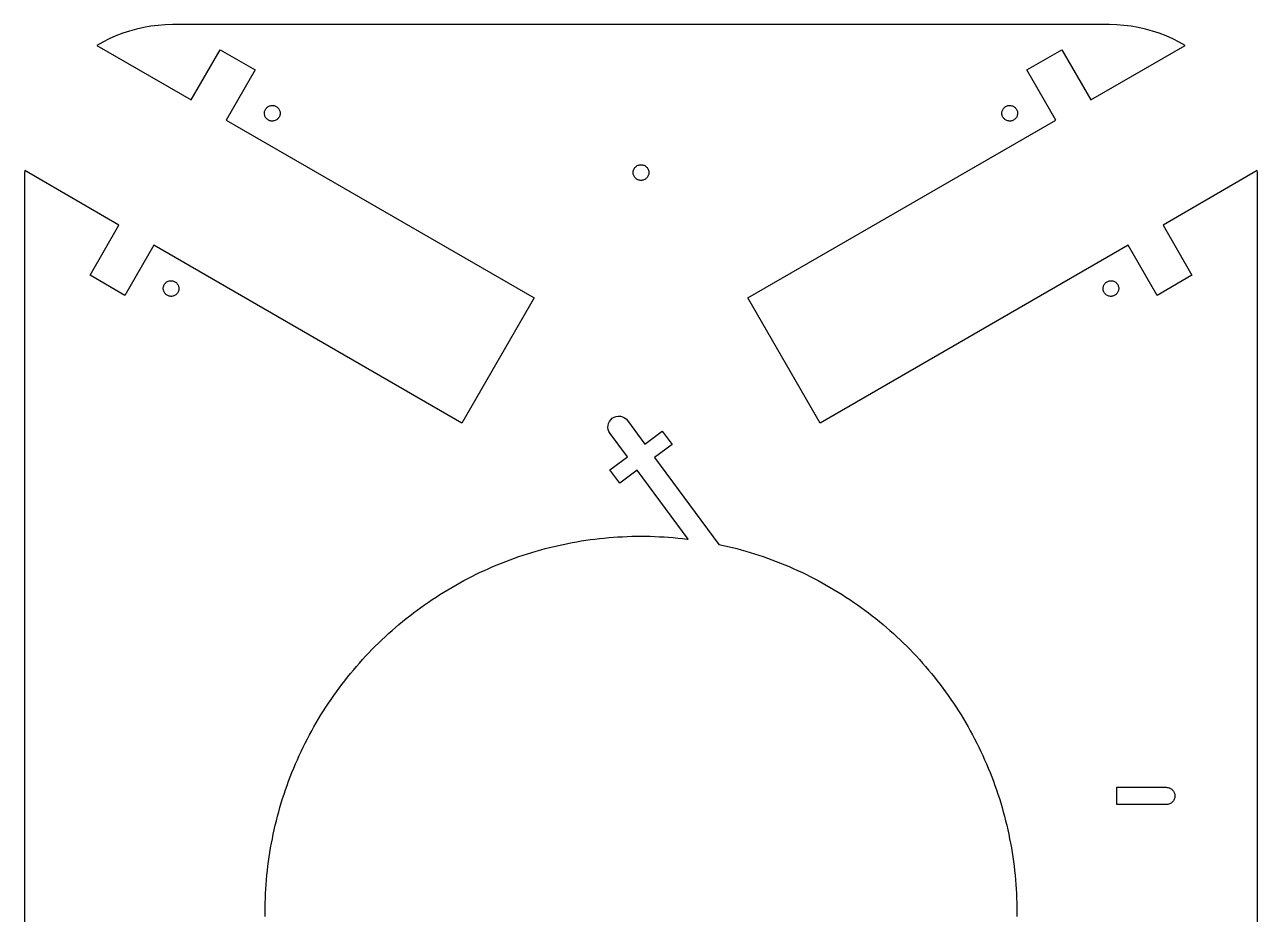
# Model space of a CAD drawing. Header units: metres. Extents: x -125 to 125, y -180 to 180.
# Drawn here: x -125 to 125, y -0.5 to 180 of the extents above; entities that cross this region are included whole.
import ezdxf

# ---------------------------------------------------------------- set-up
doc = ezdxf.new("R2010")
doc.units = ezdxf.units.M

msp = doc.modelspace()

# ---------------------------------------------------------------- linework, layer by layer
for p, q in [((-95, 180), (-96.472, 179.964)), ((95, 180), (-95, 180)), ((96.472, 179.964), (95, 180)), ((-106.481, 177.716), (-107.827, 177.12)), ((-105.107, 178.246), (-106.481, 177.716)), ((-103.709, 178.708), (-105.107, 178.246)), ((-102.289, 179.101), (-103.709, 178.708)), ((-100.853, 179.424), (-102.289, 179.101)), ((-99.4019, 179.675), (-100.853, 179.424)), ((-97.9405, 179.856), (-99.4019, 179.675)), ((-96.472, 179.964), (-97.9405, 179.856)), ((97.9405, 179.856), (96.472, 179.964)), ((99.4019, 179.675), (97.9405, 179.856)), ((100.853, 179.424), (99.4019, 179.675)), ((102.289, 179.101), (100.853, 179.424)), ((103.709, 178.708), (102.289, 179.101)), ((105.107, 178.246), (103.709, 178.708)), ((106.481, 177.716), (105.107, 178.246)), ((107.827, 177.12), (106.481, 177.716)), ((-109.142, 176.458), (-110.345, 175.776)), ((-110.345, 175.776), (-91.2214, 164.735)), ((-107.827, 177.12), (-109.142, 176.458)), ((91.2214, 164.735), (110.345, 175.776)), ((109.142, 176.458), (107.827, 177.12)), ((110.345, 175.776), (109.142, 176.458)), ((-91.2214, 164.735), (-85.3464, 174.911)), ((-85.3464, 174.911), (-78.2536, 170.816)), ((78.2536, 170.816), (85.3464, 174.911)), ((85.3464, 174.911), (91.2214, 164.735)), ((-78.2536, 170.816), (-84.1286, 160.64)), ((84.1286, 160.64), (78.2536, 170.816)), ((-76.3242, 162.386), (-76.2815, 162.535)), ((-76.2815, 162.535), (-76.2242, 162.68)), ((-76.2242, 162.68), (-76.153, 162.819)), ((-76.153, 162.819), (-76.0686, 162.95)), ((-76.0686, 162.95), (-75.9718, 163.072)), ((-75.9718, 163.072), (-75.8634, 163.184)), ((-75.8634, 163.184), (-75.7446, 163.285)), ((-75.7446, 163.285), (-75.6165, 163.373)), ((-75.6165, 163.373), (-75.4803, 163.449)), ((-75.4803, 163.449), (-75.3374, 163.511)), ((-75.3374, 163.511), (-75.1891, 163.559)), ((-75.1891, 163.559), (-75.0368, 163.591)), ((-75.0368, 163.591), (-74.882, 163.609)), ((-74.882, 163.609), (-74.7263, 163.612)), ((-74.7263, 163.612), (-74.571, 163.599)), ((-74.571, 163.599), (-74.4177, 163.571)), ((-74.4177, 163.571), (-74.2679, 163.528)), ((-74.2679, 163.528), (-74.123, 163.471)), ((-74.123, 163.471), (-73.9845, 163.4)), ((-73.9845, 163.4), (-73.8535, 163.316)), ((-73.8535, 163.316), (-73.7315, 163.219)), ((-73.7315, 163.219), (-73.6195, 163.11)), ((-73.6195, 163.11), (-73.5188, 162.992)), ((-73.5188, 162.992), (-73.4301, 162.863)), ((-73.4301, 162.863), (-73.3544, 162.727)), ((-73.3544, 162.727), (-73.2925, 162.584)), ((-73.2925, 162.584), (-73.2448, 162.436)), ((73.2448, 162.436), (73.2925, 162.584)), ((73.2925, 162.584), (73.3544, 162.727)), ((73.3544, 162.727), (73.4301, 162.863)), ((73.4301, 162.863), (73.5188, 162.992)), ((73.5188, 162.992), (73.6195, 163.11)), ((73.6195, 163.11), (73.7315, 163.219)), ((73.7315, 163.219), (73.8535, 163.316)), ((73.8535, 163.316), (73.9845, 163.4)), ((73.9845, 163.4), (74.123, 163.471)), ((74.123, 163.471), (74.2679, 163.528)), ((74.2679, 163.528), (74.4177, 163.571)), ((74.4177, 163.571), (74.571, 163.599)), ((74.571, 163.599), (74.7263, 163.612)), ((74.7263, 163.612), (74.882, 163.609)), ((74.882, 163.609), (75.0368, 163.591)), ((75.0368, 163.591), (75.1891, 163.559)), ((75.1891, 163.559), (75.3374, 163.511)), ((75.3374, 163.511), (75.4803, 163.449)), ((75.4803, 163.449), (75.6165, 163.373)), ((75.6165, 163.373), (75.7446, 163.285)), ((75.7446, 163.285), (75.8634, 163.184)), ((75.8634, 163.184), (75.9718, 163.072)), ((75.9718, 163.072), (76.0686, 162.95)), ((76.0686, 162.95), (76.1517, 162.821)), ((76.1517, 162.821), (76.153, 162.819)), ((76.153, 162.819), (76.2231, 162.683)), ((76.2231, 162.683), (76.2242, 162.68)), ((76.2242, 162.68), (76.2815, 162.535)), ((76.2815, 162.535), (76.3242, 162.386)), ((-84.1286, 160.64), (-21.655, 124.571)), ((-76.3649, 162.077), (-76.3521, 162.232)), ((-76.3623, 161.921), (-76.3649, 162.077)), ((-76.3445, 161.767), (-76.3623, 161.921)), ((-76.3521, 162.232), (-76.3242, 162.386)), ((-76.3116, 161.614), (-76.3445, 161.767)), ((-76.264, 161.466), (-76.3116, 161.614)), ((-76.202, 161.323), (-76.264, 161.466)), ((-76.1263, 161.187), (-76.202, 161.323)), ((-76.0377, 161.059), (-76.1263, 161.187)), ((-75.9369, 160.94), (-76.0377, 161.059)), ((-75.8249, 160.832), (-75.9369, 160.94)), ((-75.7029, 160.735), (-75.8249, 160.832)), ((-75.572, 160.65), (-75.7029, 160.735)), ((-75.4334, 160.579), (-75.572, 160.65)), ((-75.2885, 160.522), (-75.4334, 160.579)), ((-75.1387, 160.479), (-75.2885, 160.522)), ((-74.9854, 160.451), (-75.1387, 160.479)), ((-74.8302, 160.439), (-74.9854, 160.451)), ((-74.6744, 160.441), (-74.8302, 160.439)), ((-74.5196, 160.459), (-74.6744, 160.441)), ((-74.3673, 160.492), (-74.5196, 160.459)), ((-74.219, 160.539), (-74.3673, 160.492)), ((-74.0761, 160.601), (-74.219, 160.539)), ((-73.9399, 160.677), (-74.0761, 160.601)), ((-73.8118, 160.766), (-73.9399, 160.677)), ((-73.693, 160.867), (-73.8118, 160.766)), ((-73.5847, 160.978), (-73.693, 160.867)), ((-73.4878, 161.1), (-73.5847, 160.978)), ((-73.4034, 161.231), (-73.4878, 161.1)), ((-73.3322, 161.37), (-73.4034, 161.231)), ((-73.275, 161.515), (-73.3322, 161.37)), ((-73.2322, 161.665), (-73.275, 161.515)), ((-73.2448, 162.436), (-73.2119, 162.284)), ((-73.2043, 161.818), (-73.2322, 161.665)), ((-73.2119, 162.284), (-73.1941, 162.129)), ((-73.1916, 161.973), (-73.2043, 161.818)), ((-73.1941, 162.129), (-73.1916, 161.973)), ((21.655, 124.571), (84.1286, 160.64)), ((73.1916, 161.973), (73.1941, 162.129)), ((73.2043, 161.818), (73.1916, 161.973)), ((73.1941, 162.129), (73.2119, 162.284)), ((73.2322, 161.665), (73.2043, 161.818)), ((73.2119, 162.284), (73.2448, 162.436)), ((73.275, 161.515), (73.2322, 161.665)), ((73.3322, 161.37), (73.275, 161.515)), ((73.4023, 161.234), (73.3322, 161.37)), ((73.4034, 161.231), (73.4023, 161.234)), ((73.4865, 161.103), (73.4034, 161.231)), ((73.4878, 161.1), (73.4865, 161.103)), ((73.5847, 160.978), (73.4878, 161.1)), ((73.693, 160.867), (73.5847, 160.978)), ((73.8118, 160.766), (73.693, 160.867)), ((73.9399, 160.677), (73.8118, 160.766)), ((74.0761, 160.601), (73.9399, 160.677)), ((74.219, 160.539), (74.0761, 160.601)), ((74.3673, 160.492), (74.219, 160.539)), ((74.5196, 160.459), (74.3673, 160.492)), ((74.6744, 160.441), (74.5196, 160.459)), ((74.8301, 160.439), (74.6744, 160.441)), ((74.9854, 160.451), (74.8301, 160.439)), ((75.1387, 160.479), (74.9854, 160.451)), ((75.2885, 160.522), (75.1387, 160.479)), ((75.4334, 160.579), (75.2885, 160.522)), ((75.572, 160.65), (75.4334, 160.579)), ((75.7029, 160.735), (75.572, 160.65)), ((75.8249, 160.832), (75.7029, 160.735)), ((75.9369, 160.94), (75.8249, 160.832)), ((76.0377, 161.059), (75.9369, 160.94)), ((76.1263, 161.187), (76.0377, 161.059)), ((76.202, 161.323), (76.1263, 161.187)), ((76.264, 161.466), (76.202, 161.323)), ((76.3116, 161.614), (76.264, 161.466)), ((76.3445, 161.767), (76.3116, 161.614)), ((76.3242, 162.386), (76.3521, 162.232)), ((76.3623, 161.921), (76.3445, 161.767)), ((76.3521, 162.232), (76.3649, 162.077)), ((76.3649, 162.077), (76.3623, 161.921)), ((-124.99, 150.398), (-125, 150)), ((-125, 150), (-125, -150)), ((-105.871, 139.36), (-124.99, 150.398)), ((-1.5875, 150), (-1.57986, 150.156)), ((-1.57986, 149.844), (-1.5875, 150)), ((-1.57986, 150.156), (-1.557, 150.31)), ((-1.557, 150.31), (-1.51914, 150.461)), ((-1.51914, 150.461), (-1.46666, 150.608)), ((-1.46666, 150.608), (-1.40005, 150.748)), ((-1.40005, 150.748), (-1.31996, 150.882)), ((-1.31996, 150.882), (-1.22715, 151.007)), ((-1.22715, 151.007), (-1.12253, 151.123)), ((-1.12253, 151.123), (-1.0071, 151.227)), ((-1.0071, 151.227), (-0.88197, 151.32)), ((-0.88197, 151.32), (-0.74834, 151.4)), ((-0.74834, 151.4), (-0.60751, 151.467)), ((-0.60751, 151.467), (-0.46083, 151.519)), ((-0.46083, 151.519), (-0.30971, 151.557)), ((-0.30971, 151.557), (-0.1556, 151.58)), ((-0.1556, 151.58), (0, 151.587)), ((0, 151.587), (0.1556, 151.58)), ((0.1556, 151.58), (0.30971, 151.557)), ((0.30971, 151.557), (0.46083, 151.519)), ((0.46083, 151.519), (0.60751, 151.467)), ((0.60751, 151.467), (0.74834, 151.4)), ((0.74834, 151.4), (0.88197, 151.32)), ((0.88197, 151.32), (1.0071, 151.227)), ((1.0071, 151.227), (1.12253, 151.123)), ((1.12253, 151.123), (1.22715, 151.007)), ((1.22715, 151.007), (1.31996, 150.882)), ((1.31996, 150.882), (1.40005, 150.748)), ((1.40005, 150.748), (1.46666, 150.608)), ((1.46666, 150.608), (1.51914, 150.461)), ((1.51914, 150.461), (1.557, 150.31)), ((1.557, 150.31), (1.57985, 150.156)), ((1.57985, 150.156), (1.5875, 150)), ((1.5875, 150), (1.57985, 149.844)), ((124.99, 150.398), (105.871, 139.36)), ((125, 150), (124.99, 150.398)), ((125, -150), (125, 150)), ((-1.557, 149.69), (-1.57986, 149.844)), ((-1.51914, 149.539), (-1.557, 149.69)), ((-1.46666, 149.392), (-1.51914, 149.539)), ((-1.40005, 149.252), (-1.46666, 149.392)), ((-1.31996, 149.118), (-1.40005, 149.252)), ((-1.22715, 148.993), (-1.31996, 149.118)), ((-1.12253, 148.877), (-1.22715, 148.993)), ((-1.0071, 148.773), (-1.12253, 148.877)), ((-0.88197, 148.68), (-1.0071, 148.773)), ((-0.74834, 148.6), (-0.88197, 148.68)), ((-0.60751, 148.533), (-0.74834, 148.6)), ((-0.46083, 148.481), (-0.60751, 148.533)), ((-0.30971, 148.443), (-0.46083, 148.481)), ((-0.1556, 148.42), (-0.30971, 148.443)), ((0, 148.412), (-0.1556, 148.42)), ((0.1556, 148.42), (0, 148.412)), ((0.30971, 148.443), (0.1556, 148.42)), ((0.46083, 148.481), (0.30971, 148.443)), ((0.60751, 148.533), (0.46083, 148.481)), ((0.74834, 148.6), (0.60751, 148.533)), ((0.88197, 148.68), (0.74834, 148.6)), ((1.0071, 148.773), (0.88197, 148.68)), ((1.12253, 148.877), (1.0071, 148.773)), ((1.22715, 148.993), (1.12253, 148.877)), ((1.31996, 149.118), (1.22715, 148.993)), ((1.40005, 149.252), (1.31996, 149.118)), ((1.46666, 149.392), (1.40005, 149.252)), ((1.51914, 149.539), (1.46666, 149.392)), ((1.557, 149.69), (1.51914, 149.539)), ((1.57985, 149.844), (1.557, 149.69)), ((-111.746, 129.184), (-105.871, 139.36)), ((105.871, 139.36), (111.746, 129.184)), ((-98.7786, 135.265), (-104.654, 125.089)), ((-36.305, 99.1961), (-98.7786, 135.265)), ((98.7786, 135.265), (36.305, 99.1961)), ((104.654, 125.089), (98.7786, 135.265)), ((-104.654, 125.089), (-111.746, 129.184)), ((-96.5936, 127.4), (-96.4968, 127.522)), ((-96.4968, 127.522), (-96.3884, 127.633)), ((-96.3884, 127.633), (-96.2696, 127.734)), ((-96.2696, 127.734), (-96.1415, 127.823)), ((-96.1415, 127.823), (-96.0053, 127.899)), ((-96.0053, 127.899), (-95.8624, 127.961)), ((-95.8624, 127.961), (-95.7141, 128.008)), ((-95.7141, 128.008), (-95.5618, 128.041)), ((-95.5618, 128.041), (-95.407, 128.059)), ((-95.407, 128.059), (-95.2513, 128.061)), ((-95.2513, 128.061), (-95.096, 128.049)), ((-95.096, 128.049), (-94.9427, 128.021)), ((-94.9427, 128.021), (-94.7929, 127.978)), ((-94.7929, 127.978), (-94.648, 127.921)), ((-94.648, 127.921), (-94.5095, 127.85)), ((-94.5095, 127.85), (-94.3785, 127.765)), ((-94.3785, 127.765), (-94.2565, 127.668)), ((-94.2565, 127.668), (-94.1445, 127.56)), ((-94.1445, 127.56), (-94.0438, 127.441)), ((94.0438, 127.441), (94.1445, 127.56)), ((94.1445, 127.56), (94.2565, 127.668)), ((94.2565, 127.668), (94.3785, 127.765)), ((94.3785, 127.765), (94.5095, 127.85)), ((94.5095, 127.85), (94.648, 127.921)), ((94.648, 127.921), (94.7929, 127.978)), ((94.7929, 127.978), (94.9427, 128.021)), ((94.9427, 128.021), (95.096, 128.049)), ((95.096, 128.049), (95.2513, 128.061)), ((95.2513, 128.061), (95.407, 128.059)), ((95.407, 128.059), (95.5618, 128.041)), ((95.5618, 128.041), (95.7141, 128.008)), ((95.7141, 128.008), (95.8624, 127.961)), ((95.8624, 127.961), (96.0053, 127.899)), ((96.0053, 127.899), (96.1415, 127.823)), ((96.1415, 127.823), (96.2696, 127.734)), ((96.2696, 127.734), (96.3884, 127.633)), ((96.3884, 127.633), (96.4968, 127.522)), ((96.4968, 127.522), (96.5936, 127.4)), ((111.746, 129.184), (104.654, 125.089)), ((-96.8899, 126.527), (-96.8771, 126.682)), ((-96.8873, 126.371), (-96.8899, 126.527)), ((-96.8695, 126.216), (-96.8873, 126.371)), ((-96.8771, 126.682), (-96.8492, 126.835)), ((-96.8366, 126.064), (-96.8695, 126.216)), ((-96.8492, 126.835), (-96.8065, 126.985)), ((-96.789, 125.916), (-96.8366, 126.064)), ((-96.8065, 126.985), (-96.7492, 127.13)), ((-96.727, 125.773), (-96.789, 125.916)), ((-96.7492, 127.13), (-96.6791, 127.266)), ((-96.6513, 125.637), (-96.727, 125.773)), ((-96.6791, 127.266), (-96.678, 127.269)), ((-96.678, 127.269), (-96.5949, 127.397)), ((-96.5627, 125.508), (-96.6513, 125.637)), ((-96.5949, 127.397), (-96.5936, 127.4)), ((-96.4619, 125.39), (-96.5627, 125.508)), ((-96.3499, 125.281), (-96.4619, 125.39)), ((-96.2279, 125.184), (-96.3499, 125.281)), ((-96.097, 125.1), (-96.2279, 125.184)), ((-95.9584, 125.029), (-96.097, 125.1)), ((-95.8135, 124.972), (-95.9584, 125.029)), ((-94.6011, 125.051), (-94.744, 124.989)), ((-94.4649, 125.127), (-94.6011, 125.051)), ((-94.3368, 125.215), (-94.4649, 125.127)), ((-94.218, 125.316), (-94.3368, 125.215)), ((-94.1097, 125.428), (-94.218, 125.316)), ((-94.0128, 125.55), (-94.1097, 125.428)), ((-94.0438, 127.441), (-93.9551, 127.313)), ((-93.9297, 125.679), (-94.0128, 125.55)), ((-93.9551, 127.313), (-93.8794, 127.177)), ((-93.9284, 125.681), (-93.9297, 125.679)), ((-93.8583, 125.817), (-93.9284, 125.681)), ((-93.8794, 127.177), (-93.8175, 127.034)), ((-93.8572, 125.82), (-93.8583, 125.817)), ((-93.8, 125.965), (-93.8572, 125.82)), ((-93.8175, 127.034), (-93.7698, 126.886)), ((-93.7572, 126.114), (-93.8, 125.965)), ((-93.7698, 126.886), (-93.7369, 126.733)), ((-93.7293, 126.268), (-93.7572, 126.114)), ((-93.7369, 126.733), (-93.7191, 126.579)), ((-93.7166, 126.423), (-93.7293, 126.268)), ((-93.7191, 126.579), (-93.7166, 126.423)), ((93.7166, 126.423), (93.7191, 126.579)), ((93.7293, 126.268), (93.7166, 126.423)), ((93.7191, 126.579), (93.7369, 126.733)), ((93.7572, 126.114), (93.7293, 126.268)), ((93.7369, 126.733), (93.7698, 126.886)), ((93.8, 125.965), (93.7572, 126.114)), ((93.7698, 126.886), (93.8175, 127.034)), ((93.8572, 125.82), (93.8, 125.965)), ((93.8175, 127.034), (93.8794, 127.177)), ((93.9284, 125.681), (93.8572, 125.82)), ((93.8794, 127.177), (93.9551, 127.313)), ((94.0128, 125.55), (93.9284, 125.681)), ((93.9551, 127.313), (94.0438, 127.441)), ((94.1097, 125.428), (94.0128, 125.55)), ((94.218, 125.316), (94.1097, 125.428)), ((94.3368, 125.215), (94.218, 125.316)), ((94.4649, 125.127), (94.3368, 125.215)), ((94.6011, 125.051), (94.4649, 125.127)), ((94.744, 124.989), (94.6011, 125.051)), ((95.9584, 125.029), (95.8135, 124.972)), ((96.097, 125.1), (95.9584, 125.029)), ((96.2279, 125.184), (96.097, 125.1)), ((96.3499, 125.281), (96.2279, 125.184)), ((96.4619, 125.39), (96.3499, 125.281)), ((96.5627, 125.508), (96.4619, 125.39)), ((96.6513, 125.637), (96.5627, 125.508)), ((96.5936, 127.4), (96.678, 127.269)), ((96.727, 125.773), (96.6513, 125.637)), ((96.678, 127.269), (96.7492, 127.13)), ((96.789, 125.916), (96.727, 125.773)), ((96.7492, 127.13), (96.8065, 126.985)), ((96.8366, 126.064), (96.789, 125.916)), ((96.8065, 126.985), (96.8492, 126.835)), ((96.8695, 126.216), (96.8366, 126.064)), ((96.8492, 126.835), (96.8771, 126.682)), ((96.8873, 126.371), (96.8695, 126.216)), ((96.8771, 126.682), (96.8899, 126.527)), ((96.8899, 126.527), (96.8873, 126.371)), ((-95.6637, 124.929), (-95.8135, 124.972)), ((-95.5104, 124.901), (-95.6637, 124.929)), ((-95.3552, 124.888), (-95.5104, 124.901)), ((-95.1994, 124.891), (-95.3552, 124.888)), ((-95.0446, 124.909), (-95.1994, 124.891)), ((-94.8923, 124.941), (-95.0446, 124.909)), ((-94.744, 124.989), (-94.8923, 124.941)), ((-21.655, 124.571), (-36.305, 99.1961)), ((36.305, 99.1961), (21.655, 124.571)), ((94.8923, 124.941), (94.744, 124.989)), ((95.0446, 124.909), (94.8923, 124.941)), ((95.1994, 124.891), (95.0446, 124.909)), ((95.3551, 124.888), (95.1994, 124.891)), ((95.5104, 124.901), (95.3551, 124.888)), ((95.6637, 124.929), (95.5104, 124.901)), ((95.8135, 124.972), (95.6637, 124.929)), ((-6.14055, 99.8648), (-5.82035, 100.154)), ((-5.82035, 100.154), (-5.44994, 100.375)), ((-5.44994, 100.375), (-5.04356, 100.519)), ((-5.04356, 100.519), (-4.61681, 100.581)), ((-4.61681, 100.581), (-4.1861, 100.559)), ((-4.1861, 100.559), (-3.76799, 100.453)), ((-3.76799, 100.453), (-3.37853, 100.268)), ((-3.37853, 100.268), (-3.0327, 100.011)), ((-3.0327, 100.011), (-2.74378, 99.6904)), ((-6.71133, 98.2807), (-6.68921, 98.7114)), ((-6.64899, 97.8539), (-6.71133, 98.2807)), ((-6.68921, 98.7114), (-6.58349, 99.1295)), ((-6.5046, 97.4475), (-6.64899, 97.8539)), ((-6.58349, 99.1295), (-6.39823, 99.519)), ((-6.39823, 99.519), (-6.14055, 99.8648)), ((-2.74378, 99.6904), (0.77201, 94.9278)), ((0.77201, 94.9278), (4.31194, 97.541)), ((4.31194, 97.541), (6.30784, 94.8373)), ((-6.28371, 97.0771), (-6.5046, 97.4475)), ((-2.76792, 92.3146), (-6.28371, 97.0771)), ((6.30784, 94.8373), (2.76792, 92.2241)), ((-6.30784, 89.7013), (-2.76792, 92.3146)), ((2.76792, 92.2241), (15.7935, 74.5794)), ((-4.31194, 86.9976), (-6.30784, 89.7013)), ((-0.77201, 89.6109), (-4.31194, 86.9976)), ((9.54729, 75.6321), (-0.77201, 89.6109)), ((-13.9537, 74.9454), (-13.033, 75.111)), ((-13.033, 75.111), (-12.1103, 75.2653)), ((-12.1103, 75.2653), (-11.1858, 75.4082)), ((-11.1858, 75.4082), (-10.2595, 75.5398)), ((-10.2595, 75.5398), (-9.33177, 75.66)), ((-9.33177, 75.66), (-8.40261, 75.7688)), ((-8.40261, 75.7688), (-7.47217, 75.8662)), ((-7.47217, 75.8662), (-6.54062, 75.9522)), ((-6.54062, 75.9522), (-5.60807, 76.0268)), ((-5.60807, 76.0268), (-4.67468, 76.0899)), ((-4.67468, 76.0899), (-3.74059, 76.1415)), ((-3.74059, 76.1415), (-2.80594, 76.1817)), ((-2.80594, 76.1817), (-1.87086, 76.2104)), ((-1.87086, 76.2104), (-0.9355, 76.2276)), ((-0.9355, 76.2276), (0, 76.2333)), ((0, 76.2333), (0.9355, 76.2276)), ((0.9355, 76.2276), (1.87086, 76.2104)), ((1.87086, 76.2104), (2.80594, 76.1817)), ((2.80594, 76.1817), (3.74059, 76.1415)), ((3.74059, 76.1415), (4.67468, 76.0899)), ((4.67468, 76.0899), (5.60807, 76.0268)), ((5.60807, 76.0268), (6.54062, 75.9522)), ((6.54062, 75.9522), (7.47217, 75.8662)), ((7.47217, 75.8662), (8.40261, 75.7688)), ((8.40261, 75.7688), (9.33177, 75.66)), ((9.33177, 75.66), (9.54729, 75.6321)), ((-23.913, 72.3857), (-23.0229, 72.6737)), ((-23.0229, 72.6737), (-22.1294, 72.9508)), ((-22.1294, 72.9508), (-21.2325, 73.2168)), ((-21.2325, 73.2168), (-20.3324, 73.4719)), ((-20.3324, 73.4719), (-19.4293, 73.7158)), ((-19.4293, 73.7158), (-18.5232, 73.9487)), ((-18.5232, 73.9487), (-17.6143, 74.1705)), ((-17.6143, 74.1705), (-16.7028, 74.381)), ((-16.7028, 74.381), (-15.7888, 74.5804)), ((-15.7888, 74.5804), (-14.8724, 74.7685)), ((-14.8724, 74.7685), (-13.9537, 74.9454)), ((15.7935, 74.5794), (16.7028, 74.381)), ((16.7028, 74.381), (17.6143, 74.1705)), ((17.6143, 74.1705), (18.5232, 73.9487)), ((18.5232, 73.9487), (19.4293, 73.7158)), ((19.4293, 73.7158), (20.3324, 73.4719)), ((20.3324, 73.4719), (21.2325, 73.2168)), ((21.2325, 73.2168), (22.1294, 72.9508)), ((22.1294, 72.9508), (23.0229, 72.6737)), ((23.0229, 72.6737), (23.913, 72.3857)), ((-30.8929, 69.6933), (-30.0353, 70.0671)), ((-30.0353, 70.0671), (-29.1732, 70.4304)), ((-29.1732, 70.4304), (-28.3067, 70.7831)), ((-28.3067, 70.7831), (-27.436, 71.1252)), ((-27.436, 71.1252), (-26.5611, 71.4565)), ((-26.5611, 71.4565), (-25.6822, 71.777)), ((-25.6822, 71.777), (-24.7995, 72.0868)), ((-24.7995, 72.0868), (-23.913, 72.3857)), ((23.913, 72.3857), (24.7995, 72.0868)), ((24.7995, 72.0868), (25.6822, 71.777)), ((25.6822, 71.777), (26.5611, 71.4565)), ((26.5611, 71.4565), (27.436, 71.1252)), ((27.436, 71.1252), (28.3067, 70.7831)), ((28.3067, 70.7831), (29.1732, 70.4304)), ((29.1732, 70.4304), (30.0353, 70.0671)), ((30.0353, 70.0671), (30.8929, 69.6933)), ((-35.9361, 67.2318), (-35.1084, 67.6677)), ((-35.1084, 67.6677), (-34.2754, 68.0935)), ((-34.2754, 68.0935), (-33.4372, 68.5089)), ((-33.4372, 68.5089), (-32.5939, 68.9141)), ((-32.5939, 68.9141), (-31.7458, 69.3089)), ((-31.7458, 69.3089), (-30.8929, 69.6933)), ((30.8929, 69.6933), (31.7458, 69.3089)), ((31.7458, 69.3089), (32.5939, 68.9141)), ((32.5939, 68.9141), (33.4372, 68.5089)), ((33.4372, 68.5089), (34.2754, 68.0935)), ((34.2754, 68.0935), (35.1084, 67.6677)), ((35.1084, 67.6677), (35.9361, 67.2318)), ((-39.9912, 64.9016), (-39.1918, 65.3875)), ((-39.1918, 65.3875), (-38.3864, 65.8635)), ((-38.3864, 65.8635), (-37.5753, 66.3296)), ((-37.5753, 66.3296), (-36.7585, 66.7857)), ((-36.7585, 66.7857), (-35.9361, 67.2318)), ((35.9361, 67.2318), (36.7585, 66.7857)), ((36.7585, 66.7857), (37.5753, 66.3296)), ((37.5753, 66.3296), (38.3864, 65.8635)), ((38.3864, 65.8635), (39.1918, 65.3875)), ((39.1918, 65.3875), (39.9912, 64.9016)), ((-43.8958, 62.3272), (-43.1276, 62.8612)), ((-43.1276, 62.8612), (-42.353, 63.3857)), ((-42.353, 63.3857), (-41.5719, 63.9007)), ((-41.5719, 63.9007), (-40.7847, 64.406)), ((-40.7847, 64.406), (-39.9912, 64.9016)), ((39.9912, 64.9016), (40.7847, 64.406)), ((40.7847, 64.406), (41.5719, 63.9007)), ((41.5719, 63.9007), (42.353, 63.3857)), ((42.353, 63.3857), (43.1276, 62.8612)), ((43.1276, 62.8612), (43.8958, 62.3272)), ((-47.6351, 59.5182), (-46.9012, 60.0983)), ((-46.9012, 60.0983), (-46.1601, 60.6693)), ((-46.1601, 60.6693), (-45.4121, 61.2312)), ((-45.4121, 61.2312), (-44.6573, 61.7839)), ((-44.6573, 61.7839), (-43.8958, 62.3272)), ((43.8958, 62.3272), (44.6573, 61.7839)), ((44.6573, 61.7839), (45.4121, 61.2312)), ((45.4121, 61.2312), (46.1601, 60.6693)), ((46.1601, 60.6693), (46.9012, 60.0983)), ((46.9012, 60.0983), (47.6351, 59.5182)), ((-50.4982, 57.1092), (-49.7935, 57.7246)), ((-49.7935, 57.7246), (-49.0814, 58.3313)), ((-49.0814, 58.3313), (-48.3619, 58.9292)), ((-48.3619, 58.9292), (-47.6351, 59.5182)), ((47.6351, 59.5182), (48.3619, 58.9292)), ((48.3619, 58.9292), (49.0814, 58.3313)), ((49.0814, 58.3313), (49.7935, 57.7246)), ((49.7935, 57.7246), (50.4982, 57.1092)), ((-53.2395, 54.5625), (-52.566, 55.2118)), ((-52.566, 55.2118), (-51.8845, 55.8527)), ((-51.8845, 55.8527), (-51.1952, 56.4852)), ((-51.1952, 56.4852), (-50.4982, 57.1092)), ((50.4982, 57.1092), (51.1952, 56.4852)), ((51.1952, 56.4852), (51.8845, 55.8527)), ((51.8845, 55.8527), (52.566, 55.2118)), ((52.566, 55.2118), (53.2395, 54.5625)), ((-55.8527, 51.8845), (-55.2118, 52.566)), ((-55.2118, 52.566), (-54.5625, 53.2395)), ((-54.5625, 53.2395), (-53.9051, 53.9051)), ((-53.9051, 53.9051), (-53.2395, 54.5625)), ((53.2395, 54.5625), (53.9051, 53.9051)), ((53.9051, 53.9051), (54.5625, 53.2395)), ((54.5625, 53.2395), (55.2118, 52.566)), ((55.2118, 52.566), (55.8527, 51.8845)), ((-57.7246, 49.7935), (-57.1092, 50.4982)), ((-57.1092, 50.4982), (-56.4852, 51.1952)), ((-56.4852, 51.1952), (-55.8527, 51.8845)), ((55.8527, 51.8845), (56.4852, 51.1952)), ((56.4852, 51.1952), (57.1092, 50.4982)), ((57.1092, 50.4982), (57.7246, 49.7935)), ((-60.0983, 46.9012), (-59.5182, 47.6351)), ((-59.5182, 47.6351), (-58.9292, 48.3619)), ((-58.9292, 48.3619), (-58.3313, 49.0814)), ((-58.3313, 49.0814), (-57.7246, 49.7935)), ((57.7246, 49.7935), (58.3313, 49.0814)), ((58.3313, 49.0814), (58.9292, 48.3619)), ((58.9292, 48.3619), (59.5182, 47.6351)), ((59.5182, 47.6351), (60.0983, 46.9012)), ((-61.7839, 44.6573), (-61.2312, 45.4121)), ((-61.2312, 45.4121), (-60.6693, 46.1601)), ((-60.6693, 46.1601), (-60.0983, 46.9012)), ((60.0983, 46.9012), (60.6693, 46.1601)), ((60.6693, 46.1601), (61.2312, 45.4121)), ((61.2312, 45.4121), (61.7839, 44.6573)), ((-63.3857, 42.353), (-62.8612, 43.1276)), ((-62.8612, 43.1276), (-62.3272, 43.8958)), ((-62.3272, 43.8958), (-61.7839, 44.6573)), ((61.7839, 44.6573), (62.3272, 43.8958)), ((62.3272, 43.8958), (62.8612, 43.1276)), ((62.8612, 43.1276), (63.3857, 42.353)), ((-64.9016, 39.9912), (-64.406, 40.7847)), ((-64.406, 40.7847), (-63.9007, 41.5719)), ((-63.9007, 41.5719), (-63.3857, 42.353)), ((63.3857, 42.353), (63.9007, 41.5719)), ((63.9007, 41.5719), (64.406, 40.7847)), ((64.406, 40.7847), (64.9016, 39.9912)), ((-66.7857, 36.7585), (-66.3296, 37.5753)), ((-66.3296, 37.5753), (-65.8635, 38.3864)), ((-65.8635, 38.3864), (-65.3875, 39.1918)), ((-65.3875, 39.1918), (-64.9016, 39.9912)), ((64.9016, 39.9912), (65.3875, 39.1918)), ((65.3875, 39.1918), (65.8635, 38.3864)), ((65.8635, 38.3864), (66.3296, 37.5753)), ((66.3296, 37.5753), (66.7857, 36.7585)), ((-68.0935, 34.2754), (-67.6677, 35.1084)), ((-67.6677, 35.1084), (-67.2318, 35.9361)), ((-67.2318, 35.9361), (-66.7857, 36.7585)), ((66.7857, 36.7585), (67.2318, 35.9361)), ((67.2318, 35.9361), (67.6677, 35.1084)), ((67.6677, 35.1084), (68.0935, 34.2754)), ((-69.3089, 31.7458), (-68.9141, 32.5939)), ((-68.9141, 32.5939), (-68.5089, 33.4372)), ((-68.5089, 33.4372), (-68.0935, 34.2754)), ((68.0935, 34.2754), (68.5089, 33.4372)), ((68.5089, 33.4372), (68.9141, 32.5939)), ((68.9141, 32.5939), (69.3089, 31.7458)), ((-70.4304, 29.1732), (-70.0671, 30.0353)), ((-70.0671, 30.0353), (-69.6933, 30.8929)), ((-69.6933, 30.8929), (-69.3089, 31.7458)), ((69.3089, 31.7458), (69.6933, 30.8929)), ((69.6933, 30.8929), (70.0671, 30.0353)), ((70.0671, 30.0353), (70.4304, 29.1732)), ((-71.1252, 27.436), (-70.7831, 28.3067)), ((-70.7831, 28.3067), (-70.4304, 29.1732)), ((70.4304, 29.1732), (70.7831, 28.3067)), ((70.7831, 28.3067), (71.1252, 27.436)), ((-72.0868, 24.7995), (-71.777, 25.6822)), ((-71.777, 25.6822), (-71.4565, 26.5611)), ((-71.4565, 26.5611), (-71.1252, 27.436)), ((71.1252, 27.436), (71.4565, 26.5611)), ((71.4565, 26.5611), (71.777, 25.6822)), ((71.777, 25.6822), (72.0868, 24.7995)), ((96.5169, 21.8002), (96.5169, 25.3002)), ((96.5169, 25.3002), (106.517, 25.3002)), ((106.517, 25.3002), (106.688, 25.2918)), ((106.688, 25.2918), (106.858, 25.2666)), ((106.858, 25.2666), (107.025, 25.2248)), ((107.025, 25.2248), (107.187, 25.167)), ((107.187, 25.167), (107.342, 25.0936)), ((107.342, 25.0936), (107.489, 25.0053)), ((107.489, 25.0053), (107.627, 24.903)), ((-72.9508, 22.1294), (-72.6737, 23.0229)), ((-72.6737, 23.0229), (-72.3857, 23.913)), ((-72.3857, 23.913), (-72.0868, 24.7995)), ((72.0868, 24.7995), (72.3857, 23.913)), ((72.3857, 23.913), (72.6737, 23.0229)), ((72.6737, 23.0229), (72.9508, 22.1294)), ((107.627, 24.903), (107.754, 24.7876)), ((107.754, 24.7876), (107.87, 24.6604)), ((107.87, 24.6604), (107.972, 24.5224)), ((107.972, 22.5779), (107.87, 22.44)), ((107.972, 24.5224), (108.06, 24.3751)), ((108.06, 22.7252), (107.972, 22.5779)), ((108.06, 24.3751), (108.134, 24.2199)), ((108.134, 22.8805), (108.06, 22.7252)), ((108.134, 24.2199), (108.192, 24.0582)), ((108.192, 23.0422), (108.134, 22.8805)), ((108.192, 24.0582), (108.233, 23.8916)), ((108.233, 23.2088), (108.192, 23.0422)), ((108.233, 23.8916), (108.258, 23.7217)), ((108.258, 23.3787), (108.233, 23.2088)), ((108.258, 23.7217), (108.267, 23.5502)), ((108.267, 23.5502), (108.258, 23.3787)), ((-73.7158, 19.4293), (-73.4719, 20.3324)), ((-73.4719, 20.3324), (-73.2168, 21.2325)), ((-73.2168, 21.2325), (-72.9508, 22.1294)), ((72.9508, 22.1294), (73.2168, 21.2325)), ((73.2168, 21.2325), (73.4719, 20.3324)), ((73.4719, 20.3324), (73.7158, 19.4293)), ((106.517, 21.8002), (96.5169, 21.8002)), ((106.688, 21.8086), (106.517, 21.8002)), ((106.858, 21.8338), (106.688, 21.8086)), ((107.025, 21.8755), (106.858, 21.8338)), ((107.187, 21.9334), (107.025, 21.8755)), ((107.342, 22.0068), (107.187, 21.9334)), ((107.489, 22.0951), (107.342, 22.0068)), ((107.627, 22.1974), (107.489, 22.0951)), ((107.754, 22.3128), (107.627, 22.1974)), ((107.87, 22.44), (107.754, 22.3128)), ((-74.381, 16.7028), (-74.1705, 17.6143)), ((-74.1705, 17.6143), (-73.9487, 18.5232)), ((-73.9487, 18.5232), (-73.7158, 19.4293)), ((73.7158, 19.4293), (73.9487, 18.5232)), ((73.9487, 18.5232), (74.1705, 17.6143)), ((74.1705, 17.6143), (74.381, 16.7028)), ((-74.7685, 14.8724), (-74.5804, 15.7888)), ((-74.5804, 15.7888), (-74.381, 16.7028)), ((74.381, 16.7028), (74.5804, 15.7888)), ((74.5804, 15.7888), (74.7685, 14.8724)), ((-75.2653, 12.1103), (-75.111, 13.033)), ((-75.111, 13.033), (-74.9454, 13.9537)), ((-74.9454, 13.9537), (-74.7685, 14.8724)), ((74.7685, 14.8724), (74.9454, 13.9537)), ((74.9454, 13.9537), (75.111, 13.033)), ((75.111, 13.033), (75.2653, 12.1103)), ((-75.66, 9.33177), (-75.5398, 10.2595)), ((-75.5398, 10.2595), (-75.4082, 11.1858)), ((-75.4082, 11.1858), (-75.2653, 12.1103)), ((75.2653, 12.1103), (75.4082, 11.1858)), ((75.4082, 11.1858), (75.5398, 10.2595)), ((75.5398, 10.2595), (75.66, 9.33177)), ((-75.8662, 7.47217), (-75.7688, 8.40261)), ((-75.7688, 8.40261), (-75.66, 9.33177)), ((75.66, 9.33177), (75.7688, 8.40261)), ((75.7688, 8.40261), (75.8662, 7.47217)), ((-76.0899, 4.67468), (-76.0268, 5.60807)), ((-76.0268, 5.60807), (-75.9522, 6.54062)), ((-75.9522, 6.54062), (-75.8662, 7.47217)), ((75.8662, 7.47217), (75.9522, 6.54062)), ((75.9522, 6.54062), (76.0268, 5.60807)), ((76.0268, 5.60807), (76.0899, 4.67468)), ((-76.2104, 1.87086), (-76.1817, 2.80594)), ((-76.1817, 2.80594), (-76.1415, 3.74059)), ((-76.1415, 3.74059), (-76.0899, 4.67468)), ((76.0899, 4.67468), (76.1415, 3.74059)), ((76.1415, 3.74059), (76.1817, 2.80594)), ((76.1817, 2.80594), (76.2104, 1.87086)), ((-76.2333, 0), (-76.2276, 0.9355)), ((-76.2276, -0.9355), (-76.2333, 0)), ((-76.2276, 0.9355), (-76.2104, 1.87086)), ((76.2104, 1.87086), (76.2276, 0.9355)), ((76.2276, 0.9355), (76.2333, 0)), ((76.2333, 0), (76.2276, -0.9355))]:
    msp.add_line(p, q)

doc.saveas('drawing.dxf')
